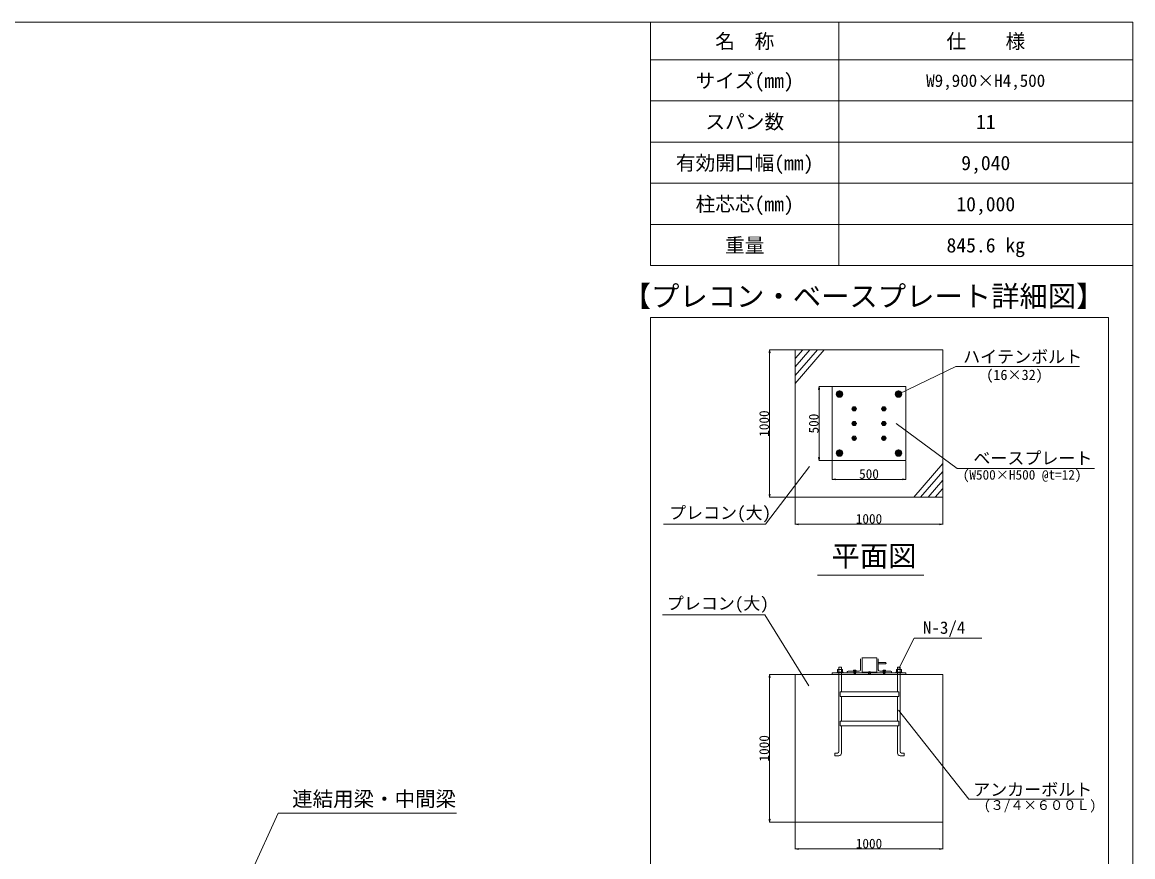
# Model space of a CAD drawing. Units: millimetres, scale not verified. Extents: x -10338 to 10338, y -7128 to 7128.
# Drawn here: x 1667 to 10338, y 609 to 7128 of the extents above; entities that cross this region are included whole.
import ezdxf
from ezdxf.enums import TextEntityAlignment as Align

# ---------------------------------------------------------------- set-up
doc = ezdxf.new("R2010")
doc.units = ezdxf.units.MM
doc.header["$LTSCALE"] = 40
doc.header["$PDMODE"] = 32
doc.header["$PDSIZE"] = 20
doc.linetypes.add('CHAIN2', pattern=[12, 9, -1, 1, -1])
doc.linetypes.add('DOUBLE_CHAIN2', pattern=[12.8, 9, -1, 0.6, -0.6, 0.6, -1])
for name, color, linetype, lineweight in [('0-8_MOJI', 7, 'Continuous', 9), ('0-9_TEXT', 7, 'Continuous', 9), ('0-C_図面枠', 7, 'Continuous', 9)]:
    doc.layers.add(name, color=color, linetype=linetype, lineweight=lineweight)
doc.styles.add('ＭＳ ゴシック', font='')
doc.styles.get('ＭＳ ゴシック').set_extended_font_data('MS Gothic')

msp = doc.modelspace()

# ---------------------------------------------------------------- linework, layer by layer
at = {"layer": '0-8_MOJI'}
for p, q in [((6573.32, 7127.75), (10338.45, 7127.75)), ((6573.32, 7127.75), (6573.32, 5226.88)), ((8043.72, 7127.75), (8043.72, 5226.88)), ((10338.45, 7127.75), (10338.45, 5226.88)), ((6573.32, 6833.97), (10338.45, 6833.97)), ((6573.32, 6512.55), (10338.45, 6512.55)), ((6573.32, 6191.13), (10338.45, 6191.13)), ((6573.32, 5869.71), (10338.45, 5869.71)), ((6573.32, 5548.29), (10338.45, 5548.29)), ((6573.32, 5226.88), (10338.45, 5226.88))]:
    msp.add_line(p, q, dxfattribs=at)
at = {"layer": '0-9_TEXT'}
msp.add_lwpolyline([(3455.69, 487.4), (3664.86, 948.61), (5057.88, 948.61)], dxfattribs=at)
at = {"layer": '0-C_図面枠', "color": 134}
for p, q in [((7498.22, 4546.21), (7502.06, 4569.26)), ((7498.22, 4546.21), (7505.9, 4546.21)), ((7502.06, 4569.26), (7505.9, 4546.21)), ((7885.48, 4258.06), (7889.32, 4281.12)), ((7885.48, 4258.06), (7893.16, 4258.06)), ((7889.32, 4281.12), (7893.16, 4258.06)), ((7885.48, 3727.87), (7889.32, 3704.82)), ((7885.48, 3727.87), (7893.16, 3727.87)), ((7889.32, 3704.82), (7893.16, 3727.87)), ((8013.79, 3560.99), (7990.74, 3557.15)), ((7990.74, 3557.15), (8013.79, 3553.31)), ((8013.79, 3560.99), (8013.79, 3553.31)), ((8543.99, 3560.99), (8567.04, 3557.15)), ((8543.99, 3560.99), (8543.99, 3553.31)), ((8567.04, 3557.15), (8543.99, 3553.31)), ((7498.22, 3439.72), (7502.06, 3416.66)), ((7498.22, 3439.72), (7505.9, 3439.72)), ((7502.06, 3416.66), (7505.9, 3439.72)), ((7725.64, 3210.3), (7702.59, 3206.46)), ((7725.64, 3210.3), (7725.64, 3202.62)), ((8832.14, 3210.3), (8855.19, 3206.46)), ((8832.14, 3210.3), (8832.14, 3202.62)), ((7702.59, 3206.46), (7725.64, 3202.62)), ((8855.19, 3206.46), (8832.14, 3202.62)), ((7498.22, 2009.74), (7502.06, 2032.79)), ((7498.22, 2009.74), (7505.9, 2009.74)), ((7502.06, 2032.79), (7505.9, 2009.74)), ((7498.22, 903.5), (7502.06, 880.44)), ((7498.22, 903.5), (7505.9, 903.5)), ((7502.06, 880.44), (7505.9, 903.5)), ((7725.64, 674.08), (7702.59, 670.24)), ((7702.59, 670.24), (7725.64, 666.4)), ((7725.64, 674.08), (7725.64, 666.4)), ((8832.14, 674.08), (8855.19, 670.24)), ((8832.14, 674.08), (8832.14, 666.4)), ((8855.19, 670.24), (8832.14, 666.4))]:
    msp.add_line(p, q, dxfattribs=at)
at = {"layer": '0-C_図面枠'}
for p, q in [((7701.44, 4569.26), (7500.91, 4569.26)), ((7502.06, 4546.21), (7502.06, 3439.72)), ((7702.59, 4569.26), (7702.59, 3416.66)), ((7702.59, 4569.26), (8855.19, 4569.26)), ((7702.59, 4435.38), (7818.02, 4569.26)), ((7702.59, 4368.46), (7875.71, 4569.26)), ((7702.59, 4306.18), (7929.41, 4569.26)), ((7704.05, 4502.32), (7761.76, 4569.26)), ((8855.19, 4569.26), (8855.19, 3416.66)), ((8509.41, 4223.48), (8955.85, 4437.61)), ((9922.64, 4437.61), (8955.85, 4437.61)), ((7989.59, 4281.12), (7888.17, 4281.12)), ((7889.32, 4258.06), (7889.32, 3727.87)), ((7990.74, 3704.82), (7990.74, 4281.12)), ((7990.74, 4281.12), (8567.04, 4281.12)), ((8567.04, 4281.12), (8567.04, 3704.82)), ((8037.72, 4241.92), (8027.08, 4223.48)), ((8027.08, 4223.48), (8037.72, 4205.04)), ((8059.02, 4241.92), (8037.72, 4241.92)), ((8037.72, 4205.04), (8059.02, 4205.04)), ((8069.67, 4223.48), (8059.02, 4241.92)), ((8059.02, 4205.04), (8069.67, 4223.48)), ((8498.76, 4241.92), (8488.12, 4223.48)), ((8488.12, 4223.48), (8498.76, 4205.04)), ((8520.06, 4241.92), (8498.76, 4241.92)), ((8498.76, 4205.04), (8520.06, 4205.04)), ((8530.71, 4223.48), (8520.06, 4241.92)), ((8520.06, 4205.04), (8530.71, 4223.48)), ((8154.65, 4123.78), (8145.66, 4108.22)), ((8145.66, 4108.22), (8154.65, 4092.66)), ((8172.62, 4123.78), (8154.65, 4123.78)), ((8154.65, 4092.66), (8172.62, 4092.66)), ((8181.6, 4108.22), (8172.62, 4123.78)), ((8172.62, 4092.66), (8181.6, 4108.22)), ((8385.17, 4123.78), (8376.18, 4108.22)), ((8376.18, 4108.22), (8385.17, 4092.66)), ((8403.14, 4123.78), (8385.17, 4123.78)), ((8385.17, 4092.66), (8403.14, 4092.66)), ((8412.12, 4108.22), (8403.14, 4123.78)), ((8403.14, 4092.66), (8412.12, 4108.22)), ((8154.65, 4008.52), (8145.66, 3992.96)), ((8145.66, 3992.96), (8154.65, 3977.4)), ((8172.62, 4008.52), (8154.65, 4008.52)), ((8181.6, 3992.96), (8172.62, 4008.52)), ((8172.62, 3977.4), (8181.6, 3992.96)), ((8385.17, 4008.52), (8376.18, 3992.96)), ((8376.18, 3992.96), (8385.17, 3977.4)), ((8403.14, 4008.52), (8385.17, 4008.52)), ((8412.12, 3992.96), (8403.14, 4008.52)), ((8403.14, 3977.4), (8412.12, 3992.96)), ((8489.73, 3993.48), (8966.83, 3642.08)), ((8154.65, 3977.4), (8172.62, 3977.4)), ((8385.17, 3977.4), (8403.14, 3977.4)), ((8154.65, 3893.26), (8145.66, 3877.7)), ((8145.66, 3877.7), (8154.65, 3862.14)), ((8172.62, 3893.26), (8154.65, 3893.26)), ((8154.65, 3862.14), (8172.62, 3862.14)), ((8181.6, 3877.7), (8172.62, 3893.26)), ((8172.62, 3862.14), (8181.6, 3877.7)), ((8385.17, 3893.26), (8376.18, 3877.7)), ((8376.18, 3877.7), (8385.17, 3862.14)), ((8403.14, 3893.26), (8385.17, 3893.26)), ((8385.17, 3862.14), (8403.14, 3862.14)), ((8412.12, 3877.7), (8403.14, 3893.26)), ((8403.14, 3862.14), (8412.12, 3877.7)), ((8037.72, 3780.88), (8027.08, 3762.44)), ((8027.08, 3762.44), (8037.72, 3744)), ((8059.02, 3780.88), (8037.72, 3780.88)), ((8037.72, 3744), (8059.02, 3744)), ((8069.67, 3762.44), (8059.02, 3780.88)), ((8059.02, 3744), (8069.67, 3762.44)), ((8498.76, 3780.88), (8488.12, 3762.44)), ((8488.12, 3762.44), (8498.76, 3744)), ((8520.06, 3780.88), (8498.76, 3780.88)), ((8498.76, 3744), (8520.06, 3744)), ((8530.71, 3762.44), (8520.06, 3780.88)), ((8520.06, 3744), (8530.71, 3762.44)), ((7470.22, 3206.12), (7813.79, 3658.35)), ((7989.59, 3704.82), (7888.17, 3704.82)), ((8567.04, 3704.82), (7990.74, 3704.82)), ((7990.74, 3699.05), (7990.74, 3556)), ((8567.04, 3699.05), (8567.04, 3556)), ((8855.19, 3679.75), (8628.38, 3416.66)), ((8543.99, 3557.15), (8013.79, 3557.15)), ((8855.19, 3617.47), (8682.07, 3416.66)), ((10039.24, 3642.08), (8966.83, 3642.08)), ((8855.19, 3550.55), (8739.76, 3416.66)), ((8853.74, 3483.61), (8796.02, 3416.66)), ((7701.44, 3416.66), (7500.91, 3416.66)), ((7702.59, 3416.66), (8855.19, 3416.66)), ((7702.59, 3415.51), (7702.59, 3205.3)), ((8855.19, 3415.51), (8855.19, 3205.3)), ((7470.22, 3206.12), (6673.99, 3206.12)), ((7725.64, 3206.46), (8832.14, 3206.46)), ((7876.85, 2809.32), (8705.82, 2809.32)), ((7466.54, 2498.57), (6665.98, 2498.57)), ((7466.54, 2498.57), (7810.11, 1945.03)), ((8631.43, 2317.3), (8511.46, 2079.64)), ((8631.43, 2317.3), (9159.31, 2317.3)), ((8042.97, 1429.58), (8042.97, 2087.84)), ((8045.26, 2090.13), (8061.32, 2090.13)), ((8063.61, 2087.84), (8063.61, 1897.47)), ((8213.24, 2156.05), (8213.24, 2069.62)), ((8340.03, 2161.82), (8222.7, 2161.82)), ((8224.77, 2046.56), (8224.77, 2161.82)), ((8340.03, 2046.56), (8340.03, 2161.82)), ((8351.54, 2156.05), (8351.54, 2069.62)), ((8406.86, 2127.24), (8351.54, 2127.24)), ((8406.86, 2115.72), (8351.54, 2115.72)), ((8501.68, 1897.47), (8501.68, 2088.98)), ((8502.83, 2090.13), (8521.16, 2090.13)), ((8522.32, 2088.98), (8522.32, 1429.58)), ((7701.44, 2032.79), (7500.91, 2032.79)), ((7502.06, 2009.74), (7502.06, 903.5)), ((7702.59, 2032.79), (8855.19, 2032.79)), ((7702.59, 880.44), (7702.59, 2032.79)), ((8567.6, 2046.56), (7991.35, 2046.56)), ((7991.36, 2047.07), (7991.36, 2033.31)), ((8033.8, 2069.43), (8033.8, 2051.08)), ((8070.49, 2071.72), (8036.09, 2071.72)), ((8072.78, 2051.08), (8072.78, 2069.43)), ((8109.52, 2052.33), (8109.52, 2046.56)), ((8455.27, 2046.56), (8109.52, 2046.56)), ((8201.72, 2058.09), (8115.28, 2058.09)), ((8158.79, 2064.99), (8158.79, 2060.4)), ((8174.85, 2067.28), (8161.08, 2067.28)), ((8163.38, 2060.4), (8163.38, 2067.28)), ((8172.55, 2060.4), (8172.55, 2067.28)), ((8177.14, 2060.4), (8177.14, 2064.99)), ((8363.07, 2058.09), (8449.51, 2058.09)), ((8388.15, 2064.99), (8388.15, 2060.4)), ((8404.2, 2067.28), (8390.44, 2067.28)), ((8392.73, 2060.4), (8392.73, 2067.28)), ((8401.91, 2060.4), (8401.91, 2067.28)), ((8406.5, 2060.4), (8406.5, 2064.99)), ((8455.27, 2052.33), (8455.27, 2046.56)), ((8492.5, 2069.43), (8492.5, 2051.08)), ((8529.2, 2071.72), (8494.8, 2071.72)), ((8531.49, 2051.08), (8531.49, 2069.43)), ((8567.04, 2047.07), (8567.04, 2033.31)), ((8063.61, 1860.78), (8063.61, 1668.12)), ((8501.68, 1668.12), (8501.68, 1860.78)), ((8509.01, 1753.68), (9059.28, 1057.87)), ((8063.61, 1631.42), (8063.61, 1419.25)), ((8501.68, 1419.25), (8501.68, 1631.42)), ((8042.97, 1398.61), (8012, 1398.61)), ((8522.32, 1398.61), (8553.28, 1398.61)), ((9957.29, 1057.87), (9059.28, 1057.87)), ((7701.44, 880.44), (7500.91, 880.44)), ((7702.59, 879.29), (7702.59, 669.09)), ((8855.19, 879.29), (8855.19, 669.09)), ((7725.64, 670.24), (8832.14, 670.24))]:
    msp.add_line(p, q, dxfattribs=at)
at = {"layer": '0-C_図面枠', "linetype": 'CHAIN2'}
for p, q in [((8048.37, 4251.15), (8048.37, 4195.82)), ((8509.41, 4251.15), (8509.41, 4195.82)), ((8020.71, 4223.48), (8076.03, 4223.48)), ((8481.75, 4223.48), (8537.07, 4223.48)), ((8143.4, 4108.22), (8183.86, 4108.22)), ((8163.63, 4126.9), (8163.63, 4089.55)), ((8373.92, 4108.22), (8414.38, 4108.22)), ((8394.15, 4126.9), (8394.15, 4089.55)), ((8143.4, 3992.96), (8183.86, 3992.96)), ((8163.63, 4011.64), (8163.63, 3974.29)), ((8373.92, 3992.96), (8414.38, 3992.96)), ((8394.15, 4011.64), (8394.15, 3974.29)), ((8143.4, 3877.7), (8183.86, 3877.7)), ((8163.63, 3896.38), (8163.63, 3859.03)), ((8373.92, 3877.7), (8414.38, 3877.7)), ((8394.15, 3896.38), (8394.15, 3859.03)), ((8020.71, 3762.44), (8076.03, 3762.44)), ((8048.37, 3790.11), (8048.37, 3734.78)), ((8481.75, 3762.44), (8537.07, 3762.44)), ((8509.41, 3790.11), (8509.41, 3734.78))]:
    msp.add_line(p, q, dxfattribs=at)
at = {"layer": '0-C_図面枠', "linetype": 'DOUBLE_CHAIN2'}
for p, q in [((8161.08, 2058.11), (8161.08, 2046.64)), ((8163.38, 2058.11), (8172.55, 2058.11)), ((8163.38, 2055.82), (8172.55, 2058.11)), ((8163.38, 2053.52), (8172.55, 2055.82)), ((8163.38, 2051.23), (8172.55, 2053.52)), ((8163.38, 2048.94), (8172.55, 2051.23)), ((8163.38, 2046.64), (8172.55, 2048.94)), ((8163.38, 2044.35), (8172.55, 2046.64)), ((8163.38, 2042.06), (8172.55, 2044.35)), ((8163.38, 2039.76), (8172.55, 2042.06)), ((8163.38, 2037.47), (8172.55, 2039.76)), ((8163.38, 2035.18), (8172.55, 2037.47)), ((8163.38, 2032.88), (8172.55, 2035.18)), ((8174.85, 2058.11), (8174.85, 2046.64)), ((8224.77, 2051.75), (8340.02, 2051.75)), ((8390.44, 2058.11), (8390.44, 2046.64)), ((8392.73, 2058.11), (8401.91, 2058.11)), ((8392.73, 2055.82), (8401.91, 2058.11)), ((8392.73, 2053.52), (8401.91, 2055.82)), ((8392.73, 2051.23), (8401.91, 2053.52)), ((8392.73, 2048.94), (8401.91, 2051.23)), ((8392.73, 2046.64), (8401.91, 2048.94)), ((8392.73, 2044.35), (8401.91, 2046.64)), ((8392.73, 2042.06), (8401.91, 2044.35)), ((8392.73, 2039.76), (8401.91, 2042.06)), ((8392.73, 2037.47), (8401.91, 2039.76)), ((8392.73, 2035.18), (8401.91, 2037.47)), ((8392.73, 2032.88), (8401.91, 2035.18)), ((8404.2, 2058.11), (8404.2, 2046.64))]:
    msp.add_line(p, q, dxfattribs=at)
at = {"layer": '0-C_図面枠'}
for points in [[(-10338.45, -7127.75), (10338.45, -7127.75), (10338.45, 7127.75), (-10338.45, 7127.75)], [(7702.59, 880.44), (8855.19, 880.44), (8855.19, 2032.79)], [(8012, 1398.61), (8012, 1419.25), (8032.65, 1419.25)], [(8553.28, 1398.61), (8553.28, 1419.25), (8532.64, 1419.25)]]:
    msp.add_lwpolyline(points, dxfattribs=at)
for points in [[(6573.32, 4821.56), (10148.67, 4821.56), (10148.67, 92.12), (6573.32, 92.12)], [(8029.21, 2051.08), (8077.37, 2051.08), (8077.37, 2046.5), (8029.21, 2046.5)], [(8154.2, 2058.11), (8181.73, 2058.11), (8181.73, 2060.4), (8154.2, 2060.4)], [(8383.56, 2058.11), (8411.08, 2058.11), (8411.08, 2060.4), (8383.56, 2060.4)], [(8487.92, 2051.08), (8536.08, 2051.08), (8536.08, 2046.5), (8487.92, 2046.5)], [(8053.29, 1860.78), (8512, 1860.78), (8512, 1897.47), (8053.29, 1897.47)], [(8053.29, 1631.42), (8512, 1631.42), (8512, 1668.12), (8053.29, 1668.12)]]:
    msp.add_lwpolyline(points, close=True, dxfattribs=at)
at = {"layer": '0-C_図面枠', "linetype": 'DOUBLE_CHAIN2'}
for points in [[(8172.55, 2060.4), (8172.55, 2032.88), (8163.38, 2032.88), (8163.38, 2060.4)], [(8401.91, 2060.4), (8401.91, 2032.88), (8392.73, 2032.88), (8392.73, 2060.4)]]:
    msp.add_lwpolyline(points, dxfattribs=at)
at = {"layer": '0-C_図面枠'}
for centre, radius in [((8048.37, 4223.48), 25.36), ((8048.37, 4223.48), 18.44), ((8048.37, 4223.48), 14.98), ((8048.37, 4223.48), 12.68), ((8048.37, 4223.48), 11.12), ((8509.41, 4223.48), 25.36), ((8509.41, 4223.48), 18.44), ((8509.41, 4223.48), 14.98), ((8509.41, 4223.48), 12.68), ((8509.41, 4223.48), 11.12), ((8163.63, 4108.22), 15.56), ((8394.15, 4108.22), 15.56), ((8163.63, 3992.96), 15.56), ((8394.15, 3992.96), 15.56), ((8163.63, 3877.7), 15.56), ((8394.15, 3877.7), 15.56), ((8048.37, 3762.44), 25.36), ((8048.37, 3762.44), 18.44), ((8048.37, 3762.44), 14.98), ((8048.37, 3762.44), 12.68), ((8048.37, 3762.44), 11.12), ((8509.41, 3762.44), 25.36), ((8509.41, 3762.44), 18.44), ((8509.41, 3762.44), 14.98), ((8509.41, 3762.44), 12.68), ((8509.41, 3762.44), 11.12)]:
    msp.add_circle(centre, radius, dxfattribs=at)
for centre, radius, start, end in [((8045.26, 2087.84), 2.29, 90, 180), ((8061.32, 2087.84), 2.29, 0, 90), ((8406.86, 2121.48), 5.76, 270, 90), ((8502.83, 2088.98), 1.15, 90, 180), ((8521.16, 2088.98), 1.15, 0, 90), ((8036.09, 2069.43), 2.29, 90, 180), ((8070.49, 2069.43), 2.29, 0, 90), ((8115.28, 2052.33), 5.76, 90, 180), ((8161.08, 2064.99), 2.29, 90, 180), ((8174.85, 2064.99), 2.29, 0, 90), ((8201.72, 2069.62), 11.52, 270, 0), ((8363.07, 2069.62), 11.52, 180, 270), ((8390.44, 2064.99), 2.29, 90, 180), ((8404.2, 2064.99), 2.29, 0, 90), ((8449.51, 2052.33), 5.76, 0, 90), ((8494.8, 2069.43), 2.29, 90, 180), ((8529.2, 2069.43), 2.29, 0, 90), ((8032.65, 1429.58), 10.32, 270, 0), ((8042.97, 1419.25), 20.64, 270, 0), ((8522.32, 1419.25), 20.64, 180, 270), ((8532.64, 1429.58), 10.32, 180, 270)]:
    msp.add_arc(centre, radius, start, end, dxfattribs=at)
at = {"layer": '0-C_図面枠', "linetype": 'DOUBLE_CHAIN2'}
for centre in [(8161.08, 2064.99), (8390.44, 2064.99)]:
    msp.add_arc(centre, 2.29, 90, 180, dxfattribs=at)
at = {"layer": '0-C_図面枠'}
for p in [(8048.37, 4223.48), (8509.41, 4223.48), (8163.63, 4108.22), (8394.15, 4108.22), (8163.63, 3992.96), (8394.15, 3992.96), (8163.63, 3877.7), (8394.15, 3877.7), (8048.37, 3762.44), (8509.41, 3762.44), (8282.4, 2046.56)]:
    msp.add_point(p, dxfattribs=at)

# ---------------------------------------------------------------- texts
at = {"layer": '0-8_MOJI', "style": 'ＭＳ ゴシック'}
for s, height, p in [('名\u3000称', 112.6, (7078.13, 6888.7)), ('仕\u3000\u3000様', 112.6, (8883.9, 6888.7)), ('サイズ(mm)', 112.6, (6924.53, 6581.1)), ('W9,900×H4,500', 97.58, (8725.26, 6593.4)), ('スパン数', 112.6, (7001.33, 6259.68)), ('11', 112.6, (9114.29, 6259.68)), ('有効開口幅(mm)', 112.6, (6770.94, 5938.26)), ('9,040', 112.6, (8999.1, 5938.26)), ('柱芯芯(mm)', 112.6, (6924.53, 5616.84)), ('10,000', 112.6, (8960.7, 5616.84)), ('重量', 112.6, (7154.92, 5295.43)), ('845.6 kg', 112.6, (8883.9, 5295.43))]:
    msp.add_text(s, height=height, dxfattribs=at).set_placement(p, align=Align.BOTTOM_LEFT)
at = {"layer": '0-9_TEXT', "style": 'ＭＳ ゴシック'}
msp.add_text('連結用梁・中間梁', height=117.3, dxfattribs=at).set_placement((3774.5, 966.76), align=Align.BOTTOM_LEFT)
at = {"layer": '0-C_図面枠', "style": 'ＭＳ ゴシック'}
for s, height, p in [('【プレコン・ベースプレート詳細図】', 162.2, (6356.14, 4857.6)), ('ハイテンボルト', 97.35, (9013.8, 4437.22)), ('(16×32)', 81.12, (9194.38, 4308.56)), ('ベースプレート', 97.35, (9093.48, 3645.13)), ('500', 75.71, (8201.44, 3538.98)), ('(W500×H500 @t=12)', 75.71, (9010.97, 3532.06)), ('プレコン(大)', 97.35, (6717.14, 3218.25)), ('1000', 75.71, (8175.62, 3188.29)), ('平面図', 162.2, (7986.14, 2829.19)), ('プレコン(大)', 97.35, (6700, 2510.7)), ('N-3/4', 97.35, (8699.88, 2321.32)), ('アンカーボルト', 97.35, (9092.11, 1056.38)), ('(３/４×６００Ｌ)', 75.71, (9176.18, 952.24)), ('1000', 75.71, (8175.62, 652.08))]:
    msp.add_text(s, height=height, dxfattribs=at).set_placement(p, align=Align.BOTTOM_LEFT)
for s, p in [('1000', (7520.22, 3889.69)), ('500', (7907.49, 3915.51)), ('1000', (7520.22, 1353.35))]:
    msp.add_text(s, height=75.71, rotation=90, dxfattribs=at).set_placement(p, align=Align.BOTTOM_LEFT)

doc.saveas('drawing.dxf')
